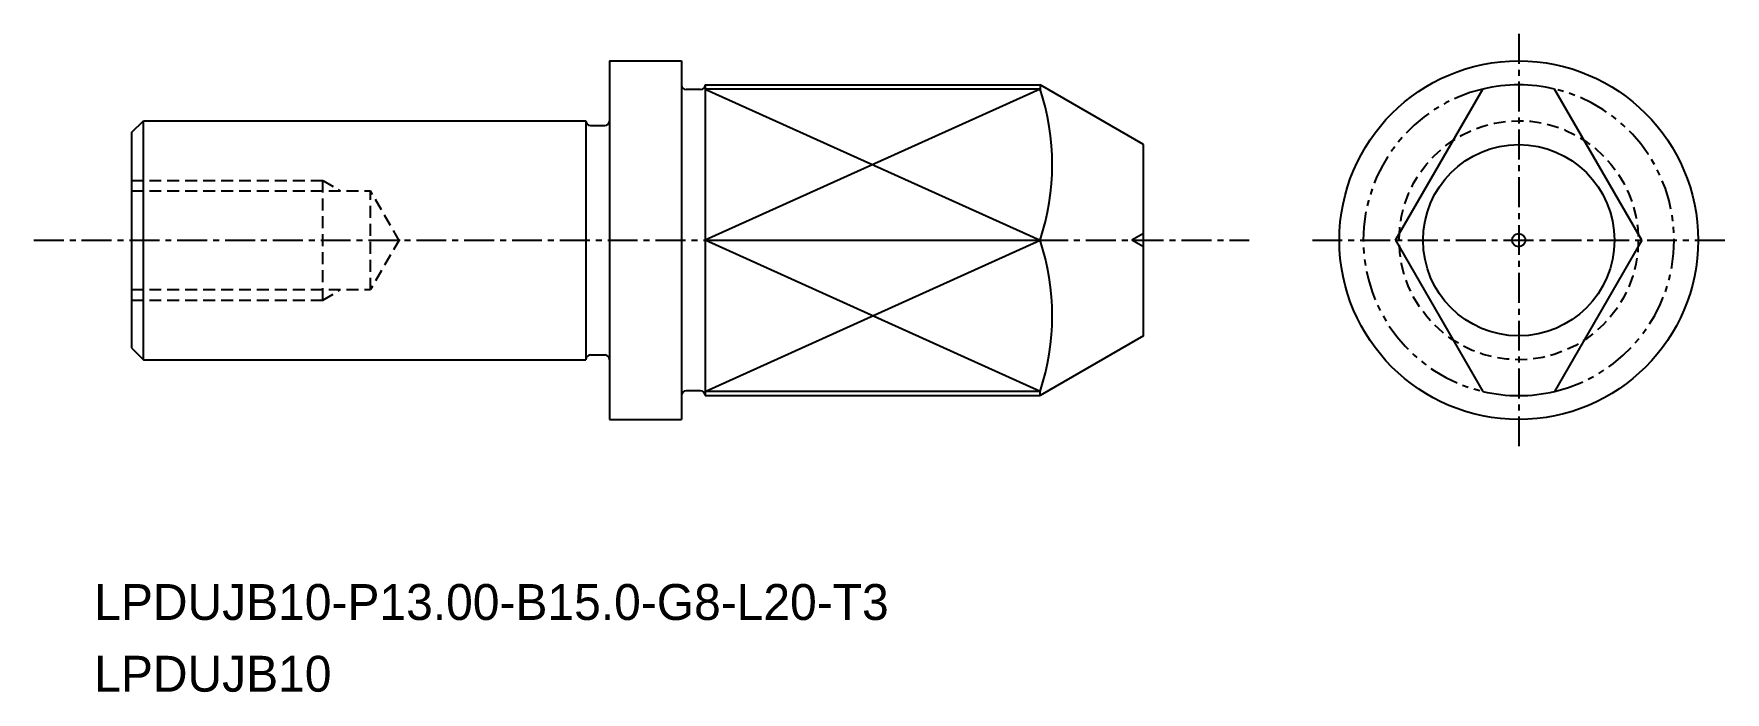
# Model space of a CAD drawing. Extents: x -1730.7 to -1659.9, y -747.6 to -720.1.
import ezdxf

# ---------------------------------------------------------------- set-up
doc = ezdxf.new("R2010")
doc.units = 0
for name, pattern in [('CENTER', [2, 1.25, -0.25, 0.25, -0.25]), ('DASHED', [0.75, 0.5, -0.25]), ('PHANTOM', [2.5, 1.25, -0.25, 0.25, -0.25, 0.25, -0.25])]:
    doc.linetypes.add(name, pattern=pattern)
doc.layers.get('0').update_dxf_attribs({"linetype": 'CONTINUOUS'})
doc.layers.add('CENTER', color=1, linetype='CENTER')

msp = doc.modelspace()

# ---------------------------------------------------------------- linework, layer by layer
at = {"color": 7, "linetype": 'CONTINUOUS'}
for p, q in [((-1706.597, -721.198), (-1706.597, -736.198)), ((-1706.597, -721.198), (-1703.597, -721.198)), ((-1702.797, -722.398), (-1703.397, -722.398)), ((-1702.597, -722.198), (-1688.597, -722.198)), ((-1702.597, -722.198), (-1702.597, -735.198)), ((-1673.729, -728.698), (-1670.078, -722.373)), ((-1663.426, -728.698), (-1667.078, -722.373)), ((-1726.597, -724.198), (-1726.097, -723.698)), ((-1726.597, -724.198), (-1726.597, -733.198)), ((-1726.097, -723.698), (-1707.597, -723.698)), ((-1726.097, -733.698), (-1726.097, -723.698)), ((-1707.597, -723.698), (-1707.597, -733.698)), ((-1707.397, -723.898), (-1706.797, -723.898)), ((-1702.597, -728.698), (-1688.597, -728.698)), ((-1673.729, -728.698), (-1670.078, -735.022)), ((-1663.426, -728.698), (-1667.078, -735.022)), ((-1726.597, -733.198), (-1726.097, -733.698)), ((-1707.397, -733.498), (-1706.797, -733.498)), ((-1726.097, -733.698), (-1707.597, -733.698)), ((-1702.797, -734.998), (-1703.397, -734.998)), ((-1702.597, -735.198), (-1688.597, -735.198)), ((-1706.597, -736.198), (-1703.597, -736.198))]:
    msp.add_line(p, q, dxfattribs=at)
at = {"linetype": 'CONTINUOUS'}
for p, q in [((-1703.597, -721.198), (-1703.597, -736.198)), ((-1688.597, -722.373), (-1702.597, -722.373)), ((-1684.267, -724.698), (-1688.597, -722.198)), ((-1688.597, -722.198), (-1688.597, -722.373)), ((-1684.267, -732.698), (-1684.267, -724.698)), ((-1684.267, -732.698), (-1688.597, -735.198)), ((-1688.597, -735.022), (-1702.597, -735.022)), ((-1688.597, -735.198), (-1688.597, -735.022))]:
    msp.add_line(p, q, dxfattribs=at)
at = {"color": 3, "linetype": 'CONTINUOUS'}
for p, q in [((-1702.597, -722.373), (-1688.597, -728.698)), ((-1688.597, -722.373), (-1702.597, -728.698)), ((-1702.597, -735.022), (-1688.597, -728.698)), ((-1688.597, -735.022), (-1702.597, -728.698))]:
    msp.add_line(p, q, dxfattribs=at)
at = {"color": 3, "linetype": 'DASHED'}
for p, q in [((-1726.597, -726.198), (-1718.597, -726.198)), ((-1718.597, -731.198), (-1718.597, -726.198)), ((-1718.597, -726.198), (-1717.848, -726.631)), ((-1726.597, -726.631), (-1716.597, -726.631)), ((-1716.597, -730.765), (-1716.597, -726.631)), ((-1715.385, -728.731), (-1716.597, -726.631)), ((-1715.385, -728.665), (-1716.597, -730.765)), ((-1726.597, -730.765), (-1716.597, -730.765)), ((-1726.597, -731.198), (-1718.597, -731.198)), ((-1718.597, -731.198), (-1717.848, -730.765))]:
    msp.add_line(p, q, dxfattribs=at)
at = {"color": 3}
for p in [(-1684.267, -728.421), (-1684.267, -728.974)]:
    msp.add_line(p, (-1684.755, -728.698), dxfattribs=at)
at = {"linetype": 'CONTINUOUS'}
for radius in [7.5, 4]:
    msp.add_circle((-1668.578, -728.698), radius, dxfattribs=at)
at = {"color": 3, "linetype": 'DASHED'}
msp.add_circle((-1668.578, -728.698), 5, dxfattribs=at)
msp.add_circle((-1668.578, -728.698), 0.276)
at = {"color": 7, "linetype": 'CONTINUOUS'}
for centre, start, end in [((-1703.397, -722.198), 180, 270), ((-1702.797, -722.198), 270, 0), ((-1707.397, -723.698), 180, 270), ((-1706.797, -723.698), 270, 0), ((-1707.397, -733.698), 90, 180), ((-1706.797, -733.698), 0, 90), ((-1703.397, -735.198), 90, 180), ((-1702.797, -735.198), 0, 90)]:
    msp.add_arc(centre, 0.2, start, end, dxfattribs=at)
at = {"linetype": 'CONTINUOUS'}
for centre in [(-1698.173, -725.535), (-1698.173, -731.86)]:
    msp.add_arc(centre, 10.084, 341.72386, 18.27614, dxfattribs=at)
at = {"color": 3, "linetype": 'PHANTOM'}
for start, end in [(103.34236, 256.65764), (283.34236, 76.65764)]:
    msp.add_arc((-1668.578, -728.698), 6.5, start, end, dxfattribs=at)
for start, end in [(76.65764, 103.34236), (256.65764, 283.34236)]:
    msp.add_arc((-1668.578, -728.698), 6.5, start, end)
at = {"color": 7, "linetype": 'CONTINUOUS'}
msp.add_point((-1726.597, -728.698), dxfattribs=at)
at = {"layer": 'CENTER', "color": 1, "linetype": 'CENTER'}
for p, q in [((-1668.578, -720.065), (-1668.578, -737.33)), ((-1730.678, -728.698), (-1679.857, -728.698)), ((-1677.21, -728.698), (-1659.945, -728.698))]:
    msp.add_line(p, q, dxfattribs=at)

# ---------------------------------------------------------------- texts
for s, p in [('LPDUJB10-P13.00-B15.0-G8-L20-T3', (-1728.152, -744.58)), ('LPDUJB10', (-1728.152, -747.58))]:
    msp.add_text(s, height=1.5).set_placement(p)

doc.saveas('drawing.dxf')
